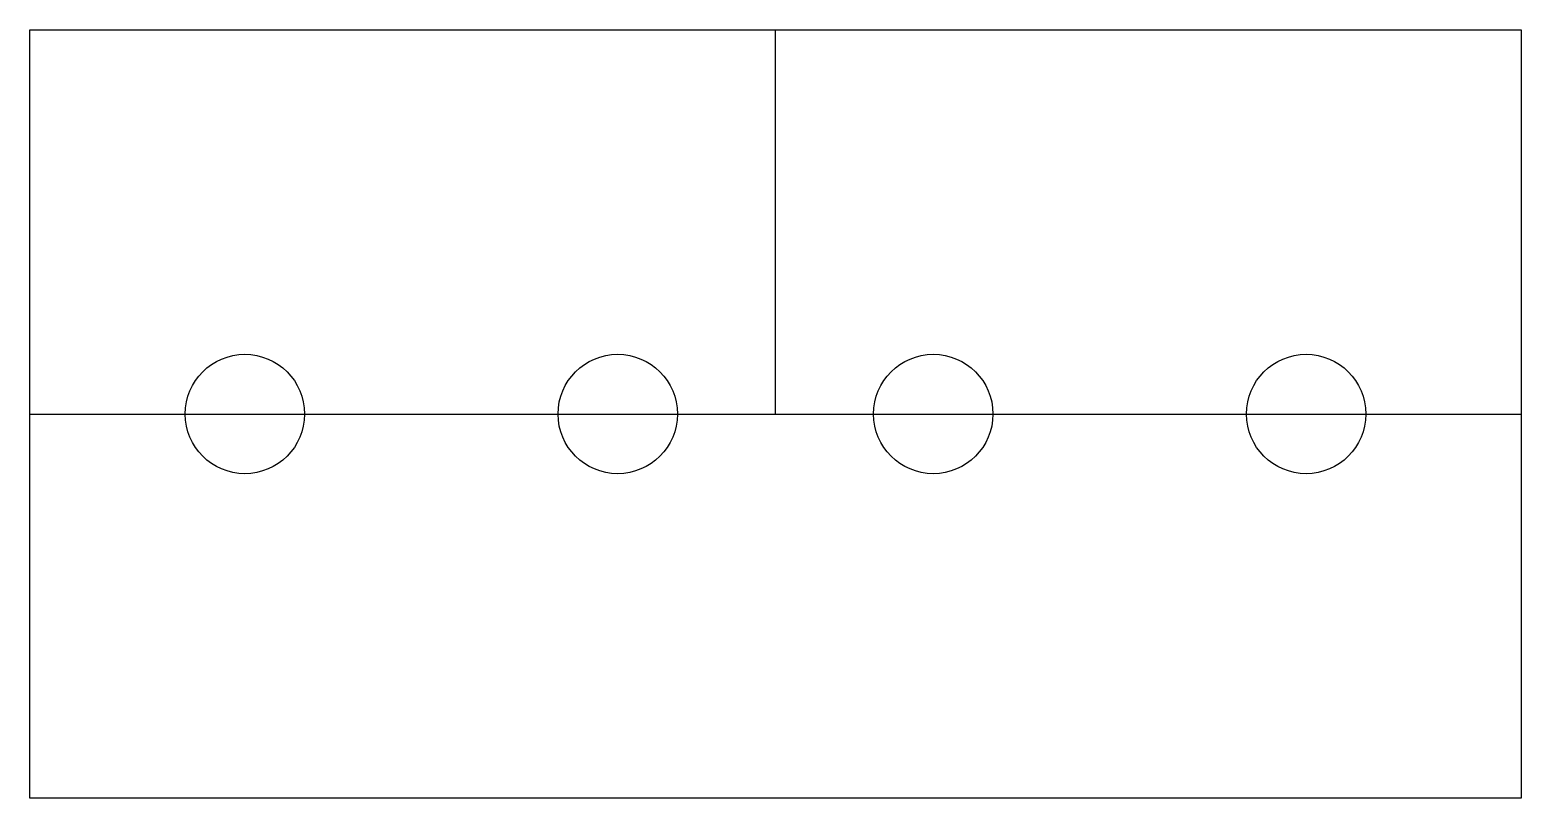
# Model space of a CAD drawing. Header units: millimetres. Extents: x 0 to 40, y -119.5 to -98.9.
import ezdxf

# ---------------------------------------------------------------- set-up
doc = ezdxf.new("R2010")
doc.units = ezdxf.units.MM
doc.layers.get('0').update_dxf_attribs({"linetype": 'CONTINUOUS'})

msp = doc.modelspace()

# ---------------------------------------------------------------- linework, layer by layer
for p, q in [((20, -109.236), (20, -98.936)), ((0, -109.236), (40, -109.236)), ((15.768, -109.236), (24.232, -109.236))]:
    msp.add_line(p, q)
msp.add_lwpolyline([(0, -119.536), (0, -98.936), (40, -98.936), (40, -119.536)], close=True)
for centre in [(5.768, -109.236), (15.768, -109.236), (24.232, -109.236), (34.232, -109.236)]:
    msp.add_circle(centre, 1.6)

doc.saveas('drawing.dxf')
